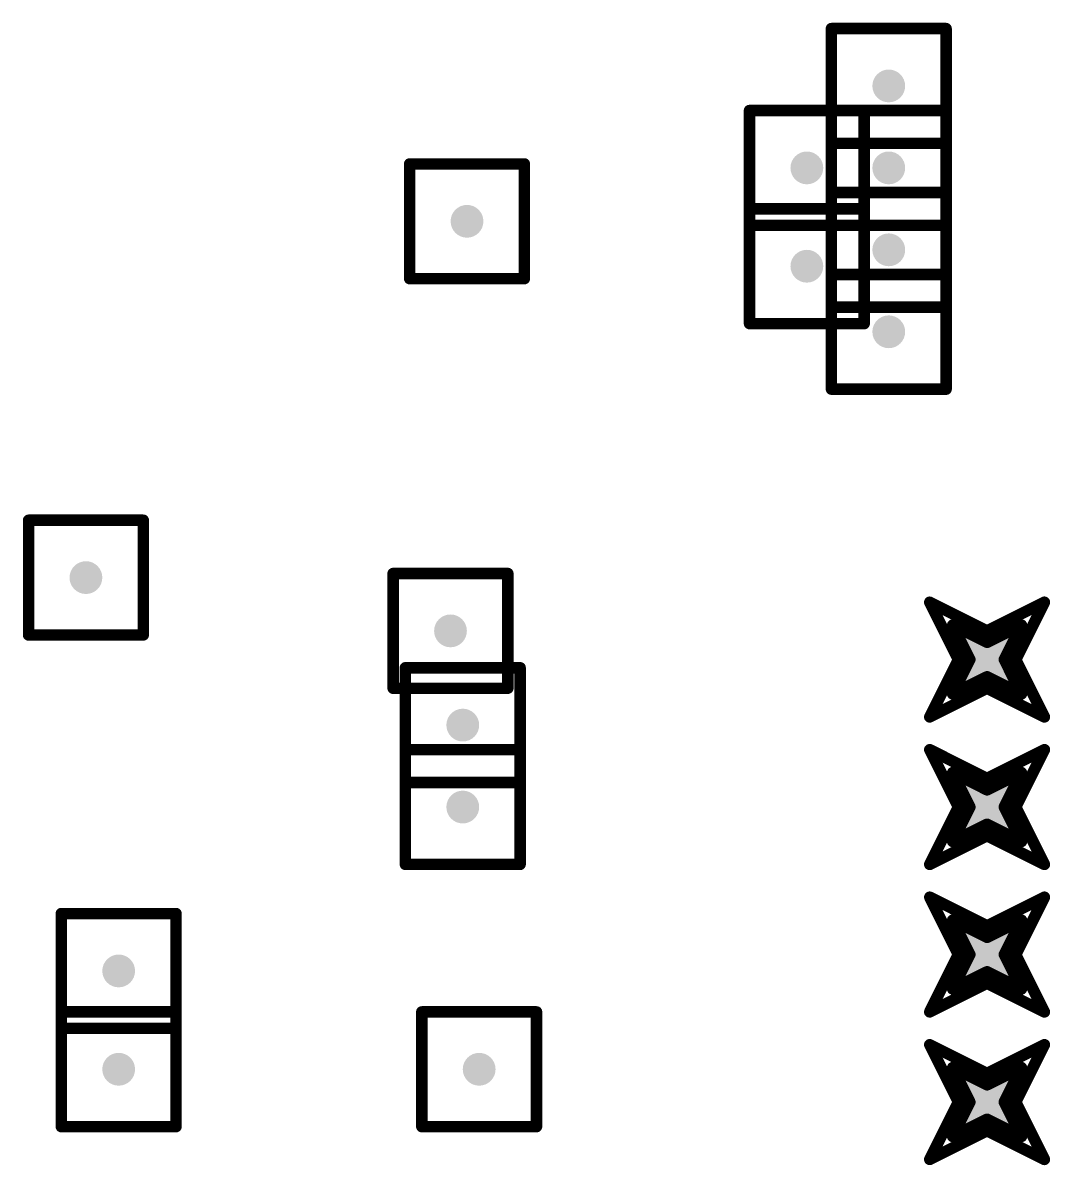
# Model space of a CAD drawing. Header units: inches. Extents: x 0 to 17, y 0 to 4.
# Drawn here: x 0.9337 to 1.1805, y 0.4927 to 0.7671 of the extents above; entities that cross this region are included whole.
import ezdxf

# ---------------------------------------------------------------- set-up
doc = ezdxf.new("R2010")
doc.units = ezdxf.units.IN
doc.header["$MEASUREMENT"] = 0
doc.layers.add('Drill Drawing', color=1, linetype='Continuous')
doc.layers.add('Via Holes', color=16, linetype='Continuous')

msp = doc.modelspace()

# ---------------------------------------------------------------- hatches: boundary and pattern name
at = {"layer": 'Via Holes'}
h = msp.add_hatch(color=7, dxfattribs=at)
edge = h.paths.add_edge_path()
edge.add_arc((1.14173, 0.75197), 0.00394, 0, 360)
h = msp.add_hatch(color=7, dxfattribs=at)
edge = h.paths.add_edge_path()
edge.add_arc((1.12205, 0.73228), 0.00394, 0, 360)
h = msp.add_hatch(color=7, dxfattribs=at)
edge = h.paths.add_edge_path()
edge.add_arc((1.14173, 0.73228), 0.00394, 0, 360)
h = msp.add_hatch(color=7, dxfattribs=at)
edge = h.paths.add_edge_path()
edge.add_arc((1.04039, 0.71945), 0.00394, 0, 360)
h = msp.add_hatch(color=7, dxfattribs=at)
edge = h.paths.add_edge_path()
edge.add_arc((1.14173, 0.7126), 0.00394, 0, 360)
h = msp.add_hatch(color=7, dxfattribs=at)
edge = h.paths.add_edge_path()
edge.add_arc((1.12205, 0.70866), 0.00394, 0, 360)
h = msp.add_hatch(color=7, dxfattribs=at)
edge = h.paths.add_edge_path()
edge.add_arc((1.14173, 0.69291), 0.00394, 0, 360)
h = msp.add_hatch(color=7, dxfattribs=at)
edge = h.paths.add_edge_path()
edge.add_arc((0.94882, 0.63386), 0.00394, 0, 360)
h = msp.add_hatch(color=7, dxfattribs=at)
edge = h.paths.add_edge_path()
edge.add_arc((1.03642, 0.62106), 0.00394, 0, 360)
h = msp.add_hatch(color=7, dxfattribs=at)
edge = h.paths.add_edge_path()
edge.add_arc((1.16535, 0.61417), 0.00787, 0, 360)
h = msp.add_hatch(color=7, dxfattribs=at)
edge = h.paths.add_edge_path()
edge.add_arc((1.03937, 0.59843), 0.00394, 0, 360)
h = msp.add_hatch(color=7, dxfattribs=at)
edge = h.paths.add_edge_path()
edge.add_arc((1.16535, 0.57874), 0.00787, 0, 360)
h = msp.add_hatch(color=7, dxfattribs=at)
edge = h.paths.add_edge_path()
edge.add_arc((1.03937, 0.57874), 0.00394, 0, 360)
h = msp.add_hatch(color=7, dxfattribs=at)
edge = h.paths.add_edge_path()
edge.add_arc((1.16535, 0.54331), 0.00787, 0, 360)
h = msp.add_hatch(color=7, dxfattribs=at)
edge = h.paths.add_edge_path()
edge.add_arc((0.95669, 0.53937), 0.00394, 0, 360)
h = msp.add_hatch(color=7, dxfattribs=at)
edge = h.paths.add_edge_path()
edge.add_arc((0.95669, 0.51575), 0.00394, 0, 360)
h = msp.add_hatch(color=7, dxfattribs=at)
edge = h.paths.add_edge_path()
edge.add_arc((1.04331, 0.51575), 0.00394, 0, 360)
h = msp.add_hatch(color=7, dxfattribs=at)
edge = h.paths.add_edge_path()
edge.add_arc((1.16535, 0.50787), 0.00787, 0, 360)

# ---------------------------------------------------------------- linework, layer by layer
at = {"layer": 'Drill Drawing'}
for points in [[(1.12795, 0.76575, 0.00276, 0.00276, 0), (1.15551, 0.76575, 0.00276, 0.00276, 0)], [(1.12795, 0.73819, 0.00276, 0.00276, 0), (1.12795, 0.76575, 0.00276, 0.00276, 0)], [(1.15551, 0.73819, 0.00276, 0.00276, 0), (1.15551, 0.76575, 0.00276, 0.00276, 0)], [(1.10827, 0.74606, 0.00276, 0.00276, 0), (1.13583, 0.74606, 0.00276, 0.00276, 0)], [(1.10827, 0.7185, 0.00276, 0.00276, 0), (1.10827, 0.74606, 0.00276, 0.00276, 0)], [(1.12795, 0.74606, 0.00276, 0.00276, 0), (1.15551, 0.74606, 0.00276, 0.00276, 0)], [(1.12795, 0.7185, 0.00276, 0.00276, 0), (1.12795, 0.74606, 0.00276, 0.00276, 0)], [(1.13583, 0.7185, 0.00276, 0.00276, 0), (1.13583, 0.74606, 0.00276, 0.00276, 0)], [(1.15551, 0.7185, 0.00276, 0.00276, 0), (1.15551, 0.74606, 0.00276, 0.00276, 0)], [(1.12795, 0.73819, 0.00276, 0.00276, 0), (1.15551, 0.73819, 0.00276, 0.00276, 0)], [(1.02661, 0.73323, 0.00276, 0.00276, 0), (1.05417, 0.73323, 0.00276, 0.00276, 0)], [(1.02661, 0.70568, 0.00276, 0.00276, 0), (1.02661, 0.73323, 0.00276, 0.00276, 0)], [(1.05417, 0.70568, 0.00276, 0.00276, 0), (1.05417, 0.73323, 0.00276, 0.00276, 0)], [(1.12795, 0.72638, 0.00276, 0.00276, 0), (1.15551, 0.72638, 0.00276, 0.00276, 0)], [(1.12795, 0.69882, 0.00276, 0.00276, 0), (1.12795, 0.72638, 0.00276, 0.00276, 0)], [(1.15551, 0.69882, 0.00276, 0.00276, 0), (1.15551, 0.72638, 0.00276, 0.00276, 0)], [(1.10827, 0.72244, 0.00276, 0.00276, 0), (1.13583, 0.72244, 0.00276, 0.00276, 0)], [(1.10827, 0.69488, 0.00276, 0.00276, 0), (1.10827, 0.72244, 0.00276, 0.00276, 0)], [(1.13583, 0.69488, 0.00276, 0.00276, 0), (1.13583, 0.72244, 0.00276, 0.00276, 0)], [(1.10827, 0.7185, 0.00276, 0.00276, 0), (1.13583, 0.7185, 0.00276, 0.00276, 0)], [(1.12795, 0.7185, 0.00276, 0.00276, 0), (1.15551, 0.7185, 0.00276, 0.00276, 0)], [(1.12795, 0.70669, 0.00276, 0.00276, 0), (1.15551, 0.70669, 0.00276, 0.00276, 0)], [(1.12795, 0.67913, 0.00276, 0.00276, 0), (1.12795, 0.70669, 0.00276, 0.00276, 0)], [(1.15551, 0.67913, 0.00276, 0.00276, 0), (1.15551, 0.70669, 0.00276, 0.00276, 0)], [(1.02661, 0.70568, 0.00276, 0.00276, 0), (1.05417, 0.70568, 0.00276, 0.00276, 0)], [(1.12795, 0.69882, 0.00276, 0.00276, 0), (1.15551, 0.69882, 0.00276, 0.00276, 0)], [(1.10827, 0.69488, 0.00276, 0.00276, 0), (1.13583, 0.69488, 0.00276, 0.00276, 0)], [(1.12795, 0.67913, 0.00276, 0.00276, 0), (1.15551, 0.67913, 0.00276, 0.00276, 0)], [(0.93504, 0.64764, 0.00276, 0.00276, 0), (0.9626, 0.64764, 0.00276, 0.00276, 0)], [(0.93504, 0.62008, 0.00276, 0.00276, 0), (0.93504, 0.64764, 0.00276, 0.00276, 0)], [(0.9626, 0.62008, 0.00276, 0.00276, 0), (0.9626, 0.64764, 0.00276, 0.00276, 0)], [(1.02264, 0.63484, 0.00276, 0.00276, 0), (1.0502, 0.63484, 0.00276, 0.00276, 0)], [(1.02264, 0.60728, 0.00276, 0.00276, 0), (1.02264, 0.63484, 0.00276, 0.00276, 0)], [(1.0502, 0.60728, 0.00276, 0.00276, 0), (1.0502, 0.63484, 0.00276, 0.00276, 0)], [(1.15157, 0.62795, 0.00276, 0.00276, 0), (1.16535, 0.62106, 0.00276, 0.00276, 0)], [(1.15157, 0.62795, 0.00276, 0.00276, 0), (1.15846, 0.61417, 0.00276, 0.00276, 0)], [(1.16535, 0.62106, 0.00276, 0.00276, 0), (1.17913, 0.62795, 0.00276, 0.00276, 0)], [(1.17224, 0.61417, 0.00276, 0.00276, 0), (1.17913, 0.62795, 0.00276, 0.00276, 0)], [(1.15709, 0.62244, 0.00276, 0.00276, 0), (1.16535, 0.61831, 0.00276, 0.00276, 0)], [(1.15709, 0.62244, 0.00276, 0.00276, 0), (1.16122, 0.61417, 0.00276, 0.00276, 0)], [(1.16535, 0.61831, 0.00276, 0.00276, 0), (1.17362, 0.62244, 0.00276, 0.00276, 0)], [(1.16949, 0.61417, 0.00276, 0.00276, 0), (1.17362, 0.62244, 0.00276, 0.00276, 0)], [(0.93504, 0.62008, 0.00276, 0.00276, 0), (0.9626, 0.62008, 0.00276, 0.00276, 0)], [(1.15157, 0.60039, 0.00276, 0.00276, 0), (1.15846, 0.61417, 0.00276, 0.00276, 0)], [(1.15709, 0.60591, 0.00276, 0.00276, 0), (1.16122, 0.61417, 0.00276, 0.00276, 0)], [(1.16949, 0.61417, 0.00276, 0.00276, 0), (1.17362, 0.60591, 0.00276, 0.00276, 0)], [(1.17224, 0.61417, 0.00276, 0.00276, 0), (1.17913, 0.60039, 0.00276, 0.00276, 0)], [(1.02559, 0.6122, 0.00276, 0.00276, 0), (1.05315, 0.6122, 0.00276, 0.00276, 0)], [(1.02559, 0.58465, 0.00276, 0.00276, 0), (1.02559, 0.6122, 0.00276, 0.00276, 0)], [(1.05315, 0.58465, 0.00276, 0.00276, 0), (1.05315, 0.6122, 0.00276, 0.00276, 0)], [(1.15709, 0.60591, 0.00276, 0.00276, 0), (1.16535, 0.61004, 0.00276, 0.00276, 0)], [(1.16535, 0.61004, 0.00276, 0.00276, 0), (1.17362, 0.60591, 0.00276, 0.00276, 0)], [(1.02264, 0.60728, 0.00276, 0.00276, 0), (1.0502, 0.60728, 0.00276, 0.00276, 0)], [(1.15157, 0.60039, 0.00276, 0.00276, 0), (1.16535, 0.60728, 0.00276, 0.00276, 0)], [(1.16535, 0.60728, 0.00276, 0.00276, 0), (1.17913, 0.60039, 0.00276, 0.00276, 0)], [(1.02559, 0.59252, 0.00276, 0.00276, 0), (1.05315, 0.59252, 0.00276, 0.00276, 0)], [(1.02559, 0.56496, 0.00276, 0.00276, 0), (1.02559, 0.59252, 0.00276, 0.00276, 0)], [(1.05315, 0.56496, 0.00276, 0.00276, 0), (1.05315, 0.59252, 0.00276, 0.00276, 0)], [(1.15157, 0.59252, 0.00276, 0.00276, 0), (1.16535, 0.58563, 0.00276, 0.00276, 0)], [(1.15157, 0.59252, 0.00276, 0.00276, 0), (1.15846, 0.57874, 0.00276, 0.00276, 0)], [(1.16535, 0.58563, 0.00276, 0.00276, 0), (1.17913, 0.59252, 0.00276, 0.00276, 0)], [(1.17224, 0.57874, 0.00276, 0.00276, 0), (1.17913, 0.59252, 0.00276, 0.00276, 0)], [(1.15709, 0.58701, 0.00276, 0.00276, 0), (1.16535, 0.58287, 0.00276, 0.00276, 0)], [(1.15709, 0.58701, 0.00276, 0.00276, 0), (1.16122, 0.57874, 0.00276, 0.00276, 0)], [(1.16535, 0.58287, 0.00276, 0.00276, 0), (1.17362, 0.58701, 0.00276, 0.00276, 0)], [(1.16949, 0.57874, 0.00276, 0.00276, 0), (1.17362, 0.58701, 0.00276, 0.00276, 0)], [(1.02559, 0.58465, 0.00276, 0.00276, 0), (1.05315, 0.58465, 0.00276, 0.00276, 0)], [(1.15157, 0.56496, 0.00276, 0.00276, 0), (1.15846, 0.57874, 0.00276, 0.00276, 0)], [(1.15709, 0.57047, 0.00276, 0.00276, 0), (1.16122, 0.57874, 0.00276, 0.00276, 0)], [(1.16949, 0.57874, 0.00276, 0.00276, 0), (1.17362, 0.57047, 0.00276, 0.00276, 0)], [(1.17224, 0.57874, 0.00276, 0.00276, 0), (1.17913, 0.56496, 0.00276, 0.00276, 0)], [(1.15709, 0.57047, 0.00276, 0.00276, 0), (1.16535, 0.57461, 0.00276, 0.00276, 0)], [(1.16535, 0.57461, 0.00276, 0.00276, 0), (1.17362, 0.57047, 0.00276, 0.00276, 0)], [(1.15157, 0.56496, 0.00276, 0.00276, 0), (1.16535, 0.57185, 0.00276, 0.00276, 0)], [(1.16535, 0.57185, 0.00276, 0.00276, 0), (1.17913, 0.56496, 0.00276, 0.00276, 0)], [(1.02559, 0.56496, 0.00276, 0.00276, 0), (1.05315, 0.56496, 0.00276, 0.00276, 0)], [(1.15157, 0.55709, 0.00276, 0.00276, 0), (1.16535, 0.5502, 0.00276, 0.00276, 0)], [(1.15157, 0.55709, 0.00276, 0.00276, 0), (1.15846, 0.54331, 0.00276, 0.00276, 0)], [(1.16535, 0.5502, 0.00276, 0.00276, 0), (1.17913, 0.55709, 0.00276, 0.00276, 0)], [(1.17224, 0.54331, 0.00276, 0.00276, 0), (1.17913, 0.55709, 0.00276, 0.00276, 0)], [(0.94291, 0.55315, 0.00276, 0.00276, 0), (0.97047, 0.55315, 0.00276, 0.00276, 0)], [(0.94291, 0.52559, 0.00276, 0.00276, 0), (0.94291, 0.55315, 0.00276, 0.00276, 0)], [(0.97047, 0.52559, 0.00276, 0.00276, 0), (0.97047, 0.55315, 0.00276, 0.00276, 0)], [(1.15709, 0.55157, 0.00276, 0.00276, 0), (1.16535, 0.54744, 0.00276, 0.00276, 0)], [(1.15709, 0.55157, 0.00276, 0.00276, 0), (1.16122, 0.54331, 0.00276, 0.00276, 0)], [(1.16535, 0.54744, 0.00276, 0.00276, 0), (1.17362, 0.55157, 0.00276, 0.00276, 0)], [(1.16949, 0.54331, 0.00276, 0.00276, 0), (1.17362, 0.55157, 0.00276, 0.00276, 0)], [(1.15157, 0.52953, 0.00276, 0.00276, 0), (1.15846, 0.54331, 0.00276, 0.00276, 0)], [(1.15709, 0.53504, 0.00276, 0.00276, 0), (1.16122, 0.54331, 0.00276, 0.00276, 0)], [(1.16949, 0.54331, 0.00276, 0.00276, 0), (1.17362, 0.53504, 0.00276, 0.00276, 0)], [(1.17224, 0.54331, 0.00276, 0.00276, 0), (1.17913, 0.52953, 0.00276, 0.00276, 0)], [(1.15709, 0.53504, 0.00276, 0.00276, 0), (1.16535, 0.53917, 0.00276, 0.00276, 0)], [(1.16535, 0.53917, 0.00276, 0.00276, 0), (1.17362, 0.53504, 0.00276, 0.00276, 0)], [(1.15157, 0.52953, 0.00276, 0.00276, 0), (1.16535, 0.53642, 0.00276, 0.00276, 0)], [(1.16535, 0.53642, 0.00276, 0.00276, 0), (1.17913, 0.52953, 0.00276, 0.00276, 0)], [(0.94291, 0.52953, 0.00276, 0.00276, 0), (0.97047, 0.52953, 0.00276, 0.00276, 0)], [(0.94291, 0.50197, 0.00276, 0.00276, 0), (0.94291, 0.52953, 0.00276, 0.00276, 0)], [(0.97047, 0.50197, 0.00276, 0.00276, 0), (0.97047, 0.52953, 0.00276, 0.00276, 0)], [(1.02953, 0.52953, 0.00276, 0.00276, 0), (1.05709, 0.52953, 0.00276, 0.00276, 0)], [(1.02953, 0.50197, 0.00276, 0.00276, 0), (1.02953, 0.52953, 0.00276, 0.00276, 0)], [(1.05709, 0.50197, 0.00276, 0.00276, 0), (1.05709, 0.52953, 0.00276, 0.00276, 0)], [(0.94291, 0.52559, 0.00276, 0.00276, 0), (0.97047, 0.52559, 0.00276, 0.00276, 0)], [(1.15157, 0.52165, 0.00276, 0.00276, 0), (1.16535, 0.51476, 0.00276, 0.00276, 0)], [(1.15157, 0.52165, 0.00276, 0.00276, 0), (1.15846, 0.50787, 0.00276, 0.00276, 0)], [(1.16535, 0.51476, 0.00276, 0.00276, 0), (1.17913, 0.52165, 0.00276, 0.00276, 0)], [(1.17224, 0.50787, 0.00276, 0.00276, 0), (1.17913, 0.52165, 0.00276, 0.00276, 0)], [(1.15709, 0.51614, 0.00276, 0.00276, 0), (1.16535, 0.51201, 0.00276, 0.00276, 0)], [(1.15709, 0.51614, 0.00276, 0.00276, 0), (1.16122, 0.50787, 0.00276, 0.00276, 0)], [(1.16535, 0.51201, 0.00276, 0.00276, 0), (1.17362, 0.51614, 0.00276, 0.00276, 0)], [(1.16949, 0.50787, 0.00276, 0.00276, 0), (1.17362, 0.51614, 0.00276, 0.00276, 0)], [(1.15157, 0.49409, 0.00276, 0.00276, 0), (1.15846, 0.50787, 0.00276, 0.00276, 0)], [(1.15709, 0.49961, 0.00276, 0.00276, 0), (1.16122, 0.50787, 0.00276, 0.00276, 0)], [(1.16949, 0.50787, 0.00276, 0.00276, 0), (1.17362, 0.49961, 0.00276, 0.00276, 0)], [(1.17224, 0.50787, 0.00276, 0.00276, 0), (1.17913, 0.49409, 0.00276, 0.00276, 0)], [(1.15709, 0.49961, 0.00276, 0.00276, 0), (1.16535, 0.50374, 0.00276, 0.00276, 0)], [(1.16535, 0.50374, 0.00276, 0.00276, 0), (1.17362, 0.49961, 0.00276, 0.00276, 0)], [(0.94291, 0.50197, 0.00276, 0.00276, 0), (0.97047, 0.50197, 0.00276, 0.00276, 0)], [(1.02953, 0.50197, 0.00276, 0.00276, 0), (1.05709, 0.50197, 0.00276, 0.00276, 0)], [(1.15157, 0.49409, 0.00276, 0.00276, 0), (1.16535, 0.50098, 0.00276, 0.00276, 0)], [(1.16535, 0.50098, 0.00276, 0.00276, 0), (1.17913, 0.49409, 0.00276, 0.00276, 0)]]:
    msp.add_lwpolyline(points, format="xyseb", dxfattribs=at)
for points in [[(1.12726, 0.76575, 0.00138, 0.00138, 1), (1.12864, 0.76575, 0.00138, 0.00138, 1)], [(1.12726, 0.76575, 0.00138, 0.00138, 1), (1.12864, 0.76575, 0.00138, 0.00138, 1)], [(1.15482, 0.76575, 0.00138, 0.00138, 1), (1.1562, 0.76575, 0.00138, 0.00138, 1)], [(1.15482, 0.76575, 0.00138, 0.00138, 1), (1.1562, 0.76575, 0.00138, 0.00138, 1)], [(1.10758, 0.74606, 0.00138, 0.00138, 1), (1.10896, 0.74606, 0.00138, 0.00138, 1)], [(1.10758, 0.74606, 0.00138, 0.00138, 1), (1.10896, 0.74606, 0.00138, 0.00138, 1)], [(1.12726, 0.74606, 0.00138, 0.00138, 1), (1.12864, 0.74606, 0.00138, 0.00138, 1)], [(1.12726, 0.74606, 0.00138, 0.00138, 1), (1.12864, 0.74606, 0.00138, 0.00138, 1)], [(1.13514, 0.74606, 0.00138, 0.00138, 1), (1.13652, 0.74606, 0.00138, 0.00138, 1)], [(1.13514, 0.74606, 0.00138, 0.00138, 1), (1.13652, 0.74606, 0.00138, 0.00138, 1)], [(1.15482, 0.74606, 0.00138, 0.00138, 1), (1.1562, 0.74606, 0.00138, 0.00138, 1)], [(1.15482, 0.74606, 0.00138, 0.00138, 1), (1.1562, 0.74606, 0.00138, 0.00138, 1)], [(1.12726, 0.73819, 0.00138, 0.00138, 1), (1.12864, 0.73819, 0.00138, 0.00138, 1)], [(1.12726, 0.73819, 0.00138, 0.00138, 1), (1.12864, 0.73819, 0.00138, 0.00138, 1)], [(1.15482, 0.73819, 0.00138, 0.00138, 1), (1.1562, 0.73819, 0.00138, 0.00138, 1)], [(1.15482, 0.73819, 0.00138, 0.00138, 1), (1.1562, 0.73819, 0.00138, 0.00138, 1)], [(1.02592, 0.73323, 0.00138, 0.00138, 1), (1.0273, 0.73323, 0.00138, 0.00138, 1)], [(1.02592, 0.73323, 0.00138, 0.00138, 1), (1.0273, 0.73323, 0.00138, 0.00138, 1)], [(1.05348, 0.73323, 0.00138, 0.00138, 1), (1.05486, 0.73323, 0.00138, 0.00138, 1)], [(1.05348, 0.73323, 0.00138, 0.00138, 1), (1.05486, 0.73323, 0.00138, 0.00138, 1)], [(1.12726, 0.72638, 0.00138, 0.00138, 1), (1.12864, 0.72638, 0.00138, 0.00138, 1)], [(1.12726, 0.72638, 0.00138, 0.00138, 1), (1.12864, 0.72638, 0.00138, 0.00138, 1)], [(1.15482, 0.72638, 0.00138, 0.00138, 1), (1.1562, 0.72638, 0.00138, 0.00138, 1)], [(1.15482, 0.72638, 0.00138, 0.00138, 1), (1.1562, 0.72638, 0.00138, 0.00138, 1)], [(1.10758, 0.72244, 0.00138, 0.00138, 1), (1.10896, 0.72244, 0.00138, 0.00138, 1)], [(1.10758, 0.72244, 0.00138, 0.00138, 1), (1.10896, 0.72244, 0.00138, 0.00138, 1)], [(1.13514, 0.72244, 0.00138, 0.00138, 1), (1.13652, 0.72244, 0.00138, 0.00138, 1)], [(1.13514, 0.72244, 0.00138, 0.00138, 1), (1.13652, 0.72244, 0.00138, 0.00138, 1)], [(1.10758, 0.7185, 0.00138, 0.00138, 1), (1.10896, 0.7185, 0.00138, 0.00138, 1)], [(1.10758, 0.7185, 0.00138, 0.00138, 1), (1.10896, 0.7185, 0.00138, 0.00138, 1)], [(1.12726, 0.7185, 0.00138, 0.00138, 1), (1.12864, 0.7185, 0.00138, 0.00138, 1)], [(1.12726, 0.7185, 0.00138, 0.00138, 1), (1.12864, 0.7185, 0.00138, 0.00138, 1)], [(1.13514, 0.7185, 0.00138, 0.00138, 1), (1.13652, 0.7185, 0.00138, 0.00138, 1)], [(1.13514, 0.7185, 0.00138, 0.00138, 1), (1.13652, 0.7185, 0.00138, 0.00138, 1)], [(1.15482, 0.7185, 0.00138, 0.00138, 1), (1.1562, 0.7185, 0.00138, 0.00138, 1)], [(1.15482, 0.7185, 0.00138, 0.00138, 1), (1.1562, 0.7185, 0.00138, 0.00138, 1)], [(1.12726, 0.70669, 0.00138, 0.00138, 1), (1.12864, 0.70669, 0.00138, 0.00138, 1)], [(1.12726, 0.70669, 0.00138, 0.00138, 1), (1.12864, 0.70669, 0.00138, 0.00138, 1)], [(1.15482, 0.70669, 0.00138, 0.00138, 1), (1.1562, 0.70669, 0.00138, 0.00138, 1)], [(1.15482, 0.70669, 0.00138, 0.00138, 1), (1.1562, 0.70669, 0.00138, 0.00138, 1)], [(1.02592, 0.70568, 0.00138, 0.00138, 1), (1.0273, 0.70568, 0.00138, 0.00138, 1)], [(1.02592, 0.70568, 0.00138, 0.00138, 1), (1.0273, 0.70568, 0.00138, 0.00138, 1)], [(1.05348, 0.70568, 0.00138, 0.00138, 1), (1.05486, 0.70568, 0.00138, 0.00138, 1)], [(1.05348, 0.70568, 0.00138, 0.00138, 1), (1.05486, 0.70568, 0.00138, 0.00138, 1)], [(1.12726, 0.69882, 0.00138, 0.00138, 1), (1.12864, 0.69882, 0.00138, 0.00138, 1)], [(1.12726, 0.69882, 0.00138, 0.00138, 1), (1.12864, 0.69882, 0.00138, 0.00138, 1)], [(1.15482, 0.69882, 0.00138, 0.00138, 1), (1.1562, 0.69882, 0.00138, 0.00138, 1)], [(1.15482, 0.69882, 0.00138, 0.00138, 1), (1.1562, 0.69882, 0.00138, 0.00138, 1)], [(1.10758, 0.69488, 0.00138, 0.00138, 1), (1.10896, 0.69488, 0.00138, 0.00138, 1)], [(1.10758, 0.69488, 0.00138, 0.00138, 1), (1.10896, 0.69488, 0.00138, 0.00138, 1)], [(1.13514, 0.69488, 0.00138, 0.00138, 1), (1.13652, 0.69488, 0.00138, 0.00138, 1)], [(1.13514, 0.69488, 0.00138, 0.00138, 1), (1.13652, 0.69488, 0.00138, 0.00138, 1)], [(1.12726, 0.67913, 0.00138, 0.00138, 1), (1.12864, 0.67913, 0.00138, 0.00138, 1)], [(1.12726, 0.67913, 0.00138, 0.00138, 1), (1.12864, 0.67913, 0.00138, 0.00138, 1)], [(1.15482, 0.67913, 0.00138, 0.00138, 1), (1.1562, 0.67913, 0.00138, 0.00138, 1)], [(1.15482, 0.67913, 0.00138, 0.00138, 1), (1.1562, 0.67913, 0.00138, 0.00138, 1)], [(0.93435, 0.64764, 0.00138, 0.00138, 1), (0.93573, 0.64764, 0.00138, 0.00138, 1)], [(0.93435, 0.64764, 0.00138, 0.00138, 1), (0.93573, 0.64764, 0.00138, 0.00138, 1)], [(0.96191, 0.64764, 0.00138, 0.00138, 1), (0.96329, 0.64764, 0.00138, 0.00138, 1)], [(0.96191, 0.64764, 0.00138, 0.00138, 1), (0.96329, 0.64764, 0.00138, 0.00138, 1)], [(1.02195, 0.63484, 0.00138, 0.00138, 1), (1.02333, 0.63484, 0.00138, 0.00138, 1)], [(1.02195, 0.63484, 0.00138, 0.00138, 1), (1.02333, 0.63484, 0.00138, 0.00138, 1)], [(1.04951, 0.63484, 0.00138, 0.00138, 1), (1.05089, 0.63484, 0.00138, 0.00138, 1)], [(1.04951, 0.63484, 0.00138, 0.00138, 1), (1.05089, 0.63484, 0.00138, 0.00138, 1)], [(1.15089, 0.62795, 0.00138, 0.00138, 1), (1.15226, 0.62795, 0.00138, 0.00138, 1)], [(1.15089, 0.62795, 0.00138, 0.00138, 1), (1.15226, 0.62795, 0.00138, 0.00138, 1)], [(1.17844, 0.62795, 0.00138, 0.00138, 1), (1.17982, 0.62795, 0.00138, 0.00138, 1)], [(1.17844, 0.62795, 0.00138, 0.00138, 1), (1.17982, 0.62795, 0.00138, 0.00138, 1)], [(1.1564, 0.62244, 0.00138, 0.00138, 1), (1.15778, 0.62244, 0.00138, 0.00138, 1)], [(1.1564, 0.62244, 0.00138, 0.00138, 1), (1.15778, 0.62244, 0.00138, 0.00138, 1)], [(1.17293, 0.62244, 0.00138, 0.00138, 1), (1.17431, 0.62244, 0.00138, 0.00138, 1)], [(1.17293, 0.62244, 0.00138, 0.00138, 1), (1.17431, 0.62244, 0.00138, 0.00138, 1)], [(0.93435, 0.62008, 0.00138, 0.00138, 1), (0.93573, 0.62008, 0.00138, 0.00138, 1)], [(0.93435, 0.62008, 0.00138, 0.00138, 1), (0.93573, 0.62008, 0.00138, 0.00138, 1)], [(0.96191, 0.62008, 0.00138, 0.00138, 1), (0.96329, 0.62008, 0.00138, 0.00138, 1)], [(0.96191, 0.62008, 0.00138, 0.00138, 1), (0.96329, 0.62008, 0.00138, 0.00138, 1)], [(1.16467, 0.62106, 0.00138, 0.00138, 1), (1.16604, 0.62106, 0.00138, 0.00138, 1)], [(1.16467, 0.62106, 0.00138, 0.00138, 1), (1.16604, 0.62106, 0.00138, 0.00138, 1)], [(1.16467, 0.61831, 0.00138, 0.00138, 1), (1.16604, 0.61831, 0.00138, 0.00138, 1)], [(1.16467, 0.61831, 0.00138, 0.00138, 1), (1.16604, 0.61831, 0.00138, 0.00138, 1)], [(1.15778, 0.61417, 0.00138, 0.00138, 1), (1.15915, 0.61417, 0.00138, 0.00138, 1)], [(1.15778, 0.61417, 0.00138, 0.00138, 1), (1.15915, 0.61417, 0.00138, 0.00138, 1)], [(1.16053, 0.61417, 0.00138, 0.00138, 1), (1.16191, 0.61417, 0.00138, 0.00138, 1)], [(1.16053, 0.61417, 0.00138, 0.00138, 1), (1.16191, 0.61417, 0.00138, 0.00138, 1)], [(1.1688, 0.61417, 0.00138, 0.00138, 1), (1.17018, 0.61417, 0.00138, 0.00138, 1)], [(1.1688, 0.61417, 0.00138, 0.00138, 1), (1.17018, 0.61417, 0.00138, 0.00138, 1)], [(1.17155, 0.61417, 0.00138, 0.00138, 1), (1.17293, 0.61417, 0.00138, 0.00138, 1)], [(1.17155, 0.61417, 0.00138, 0.00138, 1), (1.17293, 0.61417, 0.00138, 0.00138, 1)], [(1.0249, 0.6122, 0.00138, 0.00138, 1), (1.02628, 0.6122, 0.00138, 0.00138, 1)], [(1.0249, 0.6122, 0.00138, 0.00138, 1), (1.02628, 0.6122, 0.00138, 0.00138, 1)], [(1.05246, 0.6122, 0.00138, 0.00138, 1), (1.05384, 0.6122, 0.00138, 0.00138, 1)], [(1.05246, 0.6122, 0.00138, 0.00138, 1), (1.05384, 0.6122, 0.00138, 0.00138, 1)], [(1.16467, 0.61004, 0.00138, 0.00138, 1), (1.16604, 0.61004, 0.00138, 0.00138, 1)], [(1.16467, 0.61004, 0.00138, 0.00138, 1), (1.16604, 0.61004, 0.00138, 0.00138, 1)], [(1.02195, 0.60728, 0.00138, 0.00138, 1), (1.02333, 0.60728, 0.00138, 0.00138, 1)], [(1.02195, 0.60728, 0.00138, 0.00138, 1), (1.02333, 0.60728, 0.00138, 0.00138, 1)], [(1.04951, 0.60728, 0.00138, 0.00138, 1), (1.05089, 0.60728, 0.00138, 0.00138, 1)], [(1.04951, 0.60728, 0.00138, 0.00138, 1), (1.05089, 0.60728, 0.00138, 0.00138, 1)], [(1.1564, 0.60591, 0.00138, 0.00138, 1), (1.15778, 0.60591, 0.00138, 0.00138, 1)], [(1.1564, 0.60591, 0.00138, 0.00138, 1), (1.15778, 0.60591, 0.00138, 0.00138, 1)], [(1.16467, 0.60728, 0.00138, 0.00138, 1), (1.16604, 0.60728, 0.00138, 0.00138, 1)], [(1.16467, 0.60728, 0.00138, 0.00138, 1), (1.16604, 0.60728, 0.00138, 0.00138, 1)], [(1.17293, 0.60591, 0.00138, 0.00138, 1), (1.17431, 0.60591, 0.00138, 0.00138, 1)], [(1.17293, 0.60591, 0.00138, 0.00138, 1), (1.17431, 0.60591, 0.00138, 0.00138, 1)], [(1.15089, 0.60039, 0.00138, 0.00138, 1), (1.15226, 0.60039, 0.00138, 0.00138, 1)], [(1.15089, 0.60039, 0.00138, 0.00138, 1), (1.15226, 0.60039, 0.00138, 0.00138, 1)], [(1.17844, 0.60039, 0.00138, 0.00138, 1), (1.17982, 0.60039, 0.00138, 0.00138, 1)], [(1.17844, 0.60039, 0.00138, 0.00138, 1), (1.17982, 0.60039, 0.00138, 0.00138, 1)], [(1.0249, 0.59252, 0.00138, 0.00138, 1), (1.02628, 0.59252, 0.00138, 0.00138, 1)], [(1.0249, 0.59252, 0.00138, 0.00138, 1), (1.02628, 0.59252, 0.00138, 0.00138, 1)], [(1.05246, 0.59252, 0.00138, 0.00138, 1), (1.05384, 0.59252, 0.00138, 0.00138, 1)], [(1.05246, 0.59252, 0.00138, 0.00138, 1), (1.05384, 0.59252, 0.00138, 0.00138, 1)], [(1.15089, 0.59252, 0.00138, 0.00138, 1), (1.15226, 0.59252, 0.00138, 0.00138, 1)], [(1.15089, 0.59252, 0.00138, 0.00138, 1), (1.15226, 0.59252, 0.00138, 0.00138, 1)], [(1.17844, 0.59252, 0.00138, 0.00138, 1), (1.17982, 0.59252, 0.00138, 0.00138, 1)], [(1.17844, 0.59252, 0.00138, 0.00138, 1), (1.17982, 0.59252, 0.00138, 0.00138, 1)], [(1.1564, 0.58701, 0.00138, 0.00138, 1), (1.15778, 0.58701, 0.00138, 0.00138, 1)], [(1.1564, 0.58701, 0.00138, 0.00138, 1), (1.15778, 0.58701, 0.00138, 0.00138, 1)], [(1.17293, 0.58701, 0.00138, 0.00138, 1), (1.17431, 0.58701, 0.00138, 0.00138, 1)], [(1.17293, 0.58701, 0.00138, 0.00138, 1), (1.17431, 0.58701, 0.00138, 0.00138, 1)], [(1.0249, 0.58465, 0.00138, 0.00138, 1), (1.02628, 0.58465, 0.00138, 0.00138, 1)], [(1.0249, 0.58465, 0.00138, 0.00138, 1), (1.02628, 0.58465, 0.00138, 0.00138, 1)], [(1.05246, 0.58465, 0.00138, 0.00138, 1), (1.05384, 0.58465, 0.00138, 0.00138, 1)], [(1.05246, 0.58465, 0.00138, 0.00138, 1), (1.05384, 0.58465, 0.00138, 0.00138, 1)], [(1.16467, 0.58563, 0.00138, 0.00138, 1), (1.16604, 0.58563, 0.00138, 0.00138, 1)], [(1.16467, 0.58563, 0.00138, 0.00138, 1), (1.16604, 0.58563, 0.00138, 0.00138, 1)], [(1.16467, 0.58287, 0.00138, 0.00138, 1), (1.16604, 0.58287, 0.00138, 0.00138, 1)], [(1.16467, 0.58287, 0.00138, 0.00138, 1), (1.16604, 0.58287, 0.00138, 0.00138, 1)], [(1.15778, 0.57874, 0.00138, 0.00138, 1), (1.15915, 0.57874, 0.00138, 0.00138, 1)], [(1.15778, 0.57874, 0.00138, 0.00138, 1), (1.15915, 0.57874, 0.00138, 0.00138, 1)], [(1.16053, 0.57874, 0.00138, 0.00138, 1), (1.16191, 0.57874, 0.00138, 0.00138, 1)], [(1.16053, 0.57874, 0.00138, 0.00138, 1), (1.16191, 0.57874, 0.00138, 0.00138, 1)], [(1.1688, 0.57874, 0.00138, 0.00138, 1), (1.17018, 0.57874, 0.00138, 0.00138, 1)], [(1.1688, 0.57874, 0.00138, 0.00138, 1), (1.17018, 0.57874, 0.00138, 0.00138, 1)], [(1.17155, 0.57874, 0.00138, 0.00138, 1), (1.17293, 0.57874, 0.00138, 0.00138, 1)], [(1.17155, 0.57874, 0.00138, 0.00138, 1), (1.17293, 0.57874, 0.00138, 0.00138, 1)], [(1.16467, 0.57461, 0.00138, 0.00138, 1), (1.16604, 0.57461, 0.00138, 0.00138, 1)], [(1.16467, 0.57461, 0.00138, 0.00138, 1), (1.16604, 0.57461, 0.00138, 0.00138, 1)], [(1.1564, 0.57047, 0.00138, 0.00138, 1), (1.15778, 0.57047, 0.00138, 0.00138, 1)], [(1.1564, 0.57047, 0.00138, 0.00138, 1), (1.15778, 0.57047, 0.00138, 0.00138, 1)], [(1.16467, 0.57185, 0.00138, 0.00138, 1), (1.16604, 0.57185, 0.00138, 0.00138, 1)], [(1.16467, 0.57185, 0.00138, 0.00138, 1), (1.16604, 0.57185, 0.00138, 0.00138, 1)], [(1.17293, 0.57047, 0.00138, 0.00138, 1), (1.17431, 0.57047, 0.00138, 0.00138, 1)], [(1.17293, 0.57047, 0.00138, 0.00138, 1), (1.17431, 0.57047, 0.00138, 0.00138, 1)], [(1.0249, 0.56496, 0.00138, 0.00138, 1), (1.02628, 0.56496, 0.00138, 0.00138, 1)], [(1.0249, 0.56496, 0.00138, 0.00138, 1), (1.02628, 0.56496, 0.00138, 0.00138, 1)], [(1.05246, 0.56496, 0.00138, 0.00138, 1), (1.05384, 0.56496, 0.00138, 0.00138, 1)], [(1.05246, 0.56496, 0.00138, 0.00138, 1), (1.05384, 0.56496, 0.00138, 0.00138, 1)], [(1.15089, 0.56496, 0.00138, 0.00138, 1), (1.15226, 0.56496, 0.00138, 0.00138, 1)], [(1.15089, 0.56496, 0.00138, 0.00138, 1), (1.15226, 0.56496, 0.00138, 0.00138, 1)], [(1.17844, 0.56496, 0.00138, 0.00138, 1), (1.17982, 0.56496, 0.00138, 0.00138, 1)], [(1.17844, 0.56496, 0.00138, 0.00138, 1), (1.17982, 0.56496, 0.00138, 0.00138, 1)], [(1.15089, 0.55709, 0.00138, 0.00138, 1), (1.15226, 0.55709, 0.00138, 0.00138, 1)], [(1.15089, 0.55709, 0.00138, 0.00138, 1), (1.15226, 0.55709, 0.00138, 0.00138, 1)], [(1.17844, 0.55709, 0.00138, 0.00138, 1), (1.17982, 0.55709, 0.00138, 0.00138, 1)], [(1.17844, 0.55709, 0.00138, 0.00138, 1), (1.17982, 0.55709, 0.00138, 0.00138, 1)], [(0.94222, 0.55315, 0.00138, 0.00138, 1), (0.9436, 0.55315, 0.00138, 0.00138, 1)], [(0.94222, 0.55315, 0.00138, 0.00138, 1), (0.9436, 0.55315, 0.00138, 0.00138, 1)], [(0.96978, 0.55315, 0.00138, 0.00138, 1), (0.97116, 0.55315, 0.00138, 0.00138, 1)], [(0.96978, 0.55315, 0.00138, 0.00138, 1), (0.97116, 0.55315, 0.00138, 0.00138, 1)], [(1.1564, 0.55157, 0.00138, 0.00138, 1), (1.15778, 0.55157, 0.00138, 0.00138, 1)], [(1.1564, 0.55157, 0.00138, 0.00138, 1), (1.15778, 0.55157, 0.00138, 0.00138, 1)], [(1.16467, 0.5502, 0.00138, 0.00138, 1), (1.16604, 0.5502, 0.00138, 0.00138, 1)], [(1.16467, 0.5502, 0.00138, 0.00138, 1), (1.16604, 0.5502, 0.00138, 0.00138, 1)], [(1.17293, 0.55157, 0.00138, 0.00138, 1), (1.17431, 0.55157, 0.00138, 0.00138, 1)], [(1.17293, 0.55157, 0.00138, 0.00138, 1), (1.17431, 0.55157, 0.00138, 0.00138, 1)], [(1.16467, 0.54744, 0.00138, 0.00138, 1), (1.16604, 0.54744, 0.00138, 0.00138, 1)], [(1.16467, 0.54744, 0.00138, 0.00138, 1), (1.16604, 0.54744, 0.00138, 0.00138, 1)], [(1.15778, 0.54331, 0.00138, 0.00138, 1), (1.15915, 0.54331, 0.00138, 0.00138, 1)], [(1.15778, 0.54331, 0.00138, 0.00138, 1), (1.15915, 0.54331, 0.00138, 0.00138, 1)], [(1.16053, 0.54331, 0.00138, 0.00138, 1), (1.16191, 0.54331, 0.00138, 0.00138, 1)], [(1.16053, 0.54331, 0.00138, 0.00138, 1), (1.16191, 0.54331, 0.00138, 0.00138, 1)], [(1.1688, 0.54331, 0.00138, 0.00138, 1), (1.17018, 0.54331, 0.00138, 0.00138, 1)], [(1.1688, 0.54331, 0.00138, 0.00138, 1), (1.17018, 0.54331, 0.00138, 0.00138, 1)], [(1.17155, 0.54331, 0.00138, 0.00138, 1), (1.17293, 0.54331, 0.00138, 0.00138, 1)], [(1.17155, 0.54331, 0.00138, 0.00138, 1), (1.17293, 0.54331, 0.00138, 0.00138, 1)], [(1.16467, 0.53917, 0.00138, 0.00138, 1), (1.16604, 0.53917, 0.00138, 0.00138, 1)], [(1.16467, 0.53917, 0.00138, 0.00138, 1), (1.16604, 0.53917, 0.00138, 0.00138, 1)], [(1.1564, 0.53504, 0.00138, 0.00138, 1), (1.15778, 0.53504, 0.00138, 0.00138, 1)], [(1.1564, 0.53504, 0.00138, 0.00138, 1), (1.15778, 0.53504, 0.00138, 0.00138, 1)], [(1.16467, 0.53642, 0.00138, 0.00138, 1), (1.16604, 0.53642, 0.00138, 0.00138, 1)], [(1.16467, 0.53642, 0.00138, 0.00138, 1), (1.16604, 0.53642, 0.00138, 0.00138, 1)], [(1.17293, 0.53504, 0.00138, 0.00138, 1), (1.17431, 0.53504, 0.00138, 0.00138, 1)], [(1.17293, 0.53504, 0.00138, 0.00138, 1), (1.17431, 0.53504, 0.00138, 0.00138, 1)], [(0.94222, 0.52953, 0.00138, 0.00138, 1), (0.9436, 0.52953, 0.00138, 0.00138, 1)], [(0.94222, 0.52953, 0.00138, 0.00138, 1), (0.9436, 0.52953, 0.00138, 0.00138, 1)], [(0.96978, 0.52953, 0.00138, 0.00138, 1), (0.97116, 0.52953, 0.00138, 0.00138, 1)], [(0.96978, 0.52953, 0.00138, 0.00138, 1), (0.97116, 0.52953, 0.00138, 0.00138, 1)], [(1.02884, 0.52953, 0.00138, 0.00138, 1), (1.03022, 0.52953, 0.00138, 0.00138, 1)], [(1.02884, 0.52953, 0.00138, 0.00138, 1), (1.03022, 0.52953, 0.00138, 0.00138, 1)], [(1.0564, 0.52953, 0.00138, 0.00138, 1), (1.05778, 0.52953, 0.00138, 0.00138, 1)], [(1.0564, 0.52953, 0.00138, 0.00138, 1), (1.05778, 0.52953, 0.00138, 0.00138, 1)], [(1.15089, 0.52953, 0.00138, 0.00138, 1), (1.15226, 0.52953, 0.00138, 0.00138, 1)], [(1.15089, 0.52953, 0.00138, 0.00138, 1), (1.15226, 0.52953, 0.00138, 0.00138, 1)], [(1.17844, 0.52953, 0.00138, 0.00138, 1), (1.17982, 0.52953, 0.00138, 0.00138, 1)], [(1.17844, 0.52953, 0.00138, 0.00138, 1), (1.17982, 0.52953, 0.00138, 0.00138, 1)], [(0.94222, 0.52559, 0.00138, 0.00138, 1), (0.9436, 0.52559, 0.00138, 0.00138, 1)], [(0.94222, 0.52559, 0.00138, 0.00138, 1), (0.9436, 0.52559, 0.00138, 0.00138, 1)], [(0.96978, 0.52559, 0.00138, 0.00138, 1), (0.97116, 0.52559, 0.00138, 0.00138, 1)], [(0.96978, 0.52559, 0.00138, 0.00138, 1), (0.97116, 0.52559, 0.00138, 0.00138, 1)], [(1.15089, 0.52165, 0.00138, 0.00138, 1), (1.15226, 0.52165, 0.00138, 0.00138, 1)], [(1.15089, 0.52165, 0.00138, 0.00138, 1), (1.15226, 0.52165, 0.00138, 0.00138, 1)], [(1.17844, 0.52165, 0.00138, 0.00138, 1), (1.17982, 0.52165, 0.00138, 0.00138, 1)], [(1.17844, 0.52165, 0.00138, 0.00138, 1), (1.17982, 0.52165, 0.00138, 0.00138, 1)], [(1.1564, 0.51614, 0.00138, 0.00138, 1), (1.15778, 0.51614, 0.00138, 0.00138, 1)], [(1.1564, 0.51614, 0.00138, 0.00138, 1), (1.15778, 0.51614, 0.00138, 0.00138, 1)], [(1.16467, 0.51476, 0.00138, 0.00138, 1), (1.16604, 0.51476, 0.00138, 0.00138, 1)], [(1.16467, 0.51476, 0.00138, 0.00138, 1), (1.16604, 0.51476, 0.00138, 0.00138, 1)], [(1.17293, 0.51614, 0.00138, 0.00138, 1), (1.17431, 0.51614, 0.00138, 0.00138, 1)], [(1.17293, 0.51614, 0.00138, 0.00138, 1), (1.17431, 0.51614, 0.00138, 0.00138, 1)], [(1.16467, 0.51201, 0.00138, 0.00138, 1), (1.16604, 0.51201, 0.00138, 0.00138, 1)], [(1.16467, 0.51201, 0.00138, 0.00138, 1), (1.16604, 0.51201, 0.00138, 0.00138, 1)], [(1.15778, 0.50787, 0.00138, 0.00138, 1), (1.15915, 0.50787, 0.00138, 0.00138, 1)], [(1.15778, 0.50787, 0.00138, 0.00138, 1), (1.15915, 0.50787, 0.00138, 0.00138, 1)], [(1.16053, 0.50787, 0.00138, 0.00138, 1), (1.16191, 0.50787, 0.00138, 0.00138, 1)], [(1.16053, 0.50787, 0.00138, 0.00138, 1), (1.16191, 0.50787, 0.00138, 0.00138, 1)], [(1.1688, 0.50787, 0.00138, 0.00138, 1), (1.17018, 0.50787, 0.00138, 0.00138, 1)], [(1.1688, 0.50787, 0.00138, 0.00138, 1), (1.17018, 0.50787, 0.00138, 0.00138, 1)], [(1.17155, 0.50787, 0.00138, 0.00138, 1), (1.17293, 0.50787, 0.00138, 0.00138, 1)], [(1.17155, 0.50787, 0.00138, 0.00138, 1), (1.17293, 0.50787, 0.00138, 0.00138, 1)], [(1.16467, 0.50374, 0.00138, 0.00138, 1), (1.16604, 0.50374, 0.00138, 0.00138, 1)], [(1.16467, 0.50374, 0.00138, 0.00138, 1), (1.16604, 0.50374, 0.00138, 0.00138, 1)], [(0.94222, 0.50197, 0.00138, 0.00138, 1), (0.9436, 0.50197, 0.00138, 0.00138, 1)], [(0.94222, 0.50197, 0.00138, 0.00138, 1), (0.9436, 0.50197, 0.00138, 0.00138, 1)], [(0.96978, 0.50197, 0.00138, 0.00138, 1), (0.97116, 0.50197, 0.00138, 0.00138, 1)], [(0.96978, 0.50197, 0.00138, 0.00138, 1), (0.97116, 0.50197, 0.00138, 0.00138, 1)], [(1.02884, 0.50197, 0.00138, 0.00138, 1), (1.03022, 0.50197, 0.00138, 0.00138, 1)], [(1.02884, 0.50197, 0.00138, 0.00138, 1), (1.03022, 0.50197, 0.00138, 0.00138, 1)], [(1.0564, 0.50197, 0.00138, 0.00138, 1), (1.05778, 0.50197, 0.00138, 0.00138, 1)], [(1.0564, 0.50197, 0.00138, 0.00138, 1), (1.05778, 0.50197, 0.00138, 0.00138, 1)], [(1.16467, 0.50098, 0.00138, 0.00138, 1), (1.16604, 0.50098, 0.00138, 0.00138, 1)], [(1.16467, 0.50098, 0.00138, 0.00138, 1), (1.16604, 0.50098, 0.00138, 0.00138, 1)], [(1.1564, 0.49961, 0.00138, 0.00138, 1), (1.15778, 0.49961, 0.00138, 0.00138, 1)], [(1.1564, 0.49961, 0.00138, 0.00138, 1), (1.15778, 0.49961, 0.00138, 0.00138, 1)], [(1.17293, 0.49961, 0.00138, 0.00138, 1), (1.17431, 0.49961, 0.00138, 0.00138, 1)], [(1.17293, 0.49961, 0.00138, 0.00138, 1), (1.17431, 0.49961, 0.00138, 0.00138, 1)], [(1.15089, 0.49409, 0.00138, 0.00138, 1), (1.15226, 0.49409, 0.00138, 0.00138, 1)], [(1.15089, 0.49409, 0.00138, 0.00138, 1), (1.15226, 0.49409, 0.00138, 0.00138, 1)], [(1.17844, 0.49409, 0.00138, 0.00138, 1), (1.17982, 0.49409, 0.00138, 0.00138, 1)], [(1.17844, 0.49409, 0.00138, 0.00138, 1), (1.17982, 0.49409, 0.00138, 0.00138, 1)]]:
    msp.add_lwpolyline(points, format="xyseb", close=True, dxfattribs=at)

doc.saveas('drawing.dxf')
